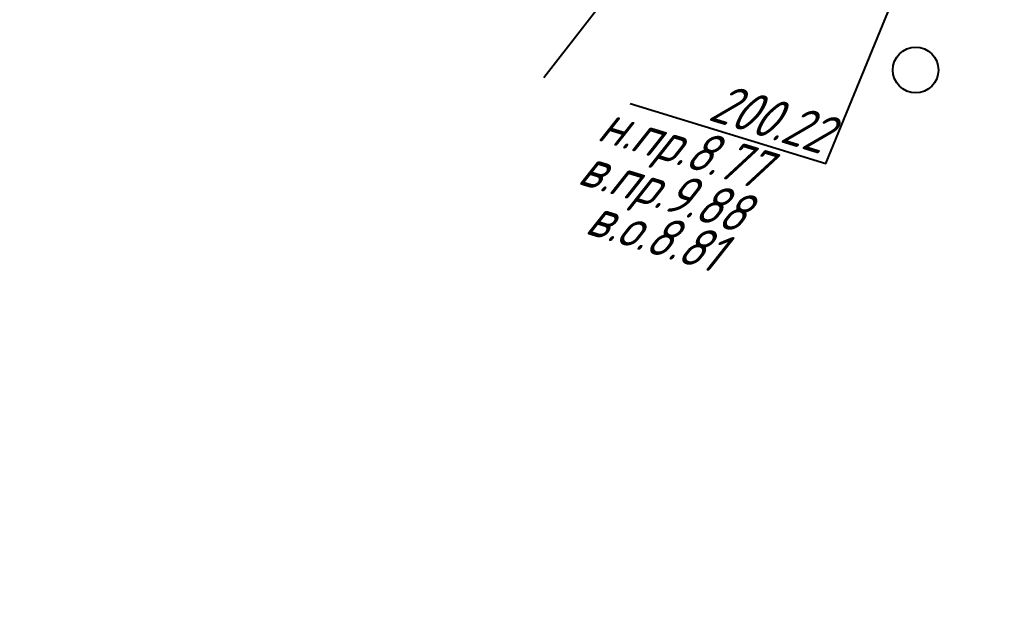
# Model space of a CAD drawing. Header units: millimetres. Extents: x -698 to 8131, y -704 to 4503.
# Drawn here: x 5955 to 6041.1, y 3411.8 to 3464.3 of the extents above; entities that cross this region are included whole.
import ezdxf
from ezdxf import colors
from ezdxf.entities.mleader import LeaderData, LeaderLine
from ezdxf.math import Vec2, Vec3

# ---------------------------------------------------------------- set-up
doc = ezdxf.new("R2010")
doc.units = ezdxf.units.MM
doc.linetypes.add('CONTI', pattern=[0])
for name, color, linetype in [('NAD_MDEFAULT', 7, 'CONTI'), ('PI_OTDEFAULT', 172, 'CONTI'), ('ZAPSKDEFAULT', 7, 'CONTI'), ('Выноски', 250, 'Continuous')]:
    doc.layers.add(name, color=color, linetype=linetype)
doc.styles.add('eskd', font='isocpeui.ttf', dxfattribs={"width": 1.2})
doc.styles.add('ГОСТ', font='isocpeui.ttf', dxfattribs={"height": 4})

# ---------------------------------------------------------------- blocks, each defined once
blk = doc.blocks.new('BL_2004')
at = {"color": 0}
blk.add_circle((0, 0), 2, dxfattribs=at)

msp = doc.modelspace()

# ---------------------------------------------------------------- linework, layer by layer
at = {"ltscale": 7}
msp.add_lwpolyline([(6000.87, 3459.271), (6060.218, 3535.519)], dxfattribs=at)
at = {"linetype": 'Continuous'}
msp.add_lwpolyline([(6008.44, 3456.995), (6025.589, 3451.752), (6038.925, 3484.27)], dxfattribs=at)

# ---------------------------------------------------------------- block references
at = {"layer": 'ZAPSKDEFAULT', "color": 7, "rotation": 342.9999999999999}
msp.add_blockref('BL_2004', (6033.446, 3459.935), dxfattribs=at)

# ---------------------------------------------------------------- texts
at = {"layer": 'NAD_MDEFAULT', "color": 7, "style": 'eskd', "oblique": 10, "width": 0.8}
for s, p in [('н.пр.8.77', (6005.43, 3453.816)), ('в.пр.9.88', (6003.714, 3450.002)), ('в.о.8.81', (6004.372, 3445.652))]:
    msp.add_text(s, height=3.5, rotation=343, dxfattribs=at).set_placement(p)
at = {"layer": 'PI_OTDEFAULT', "color": 172, "style": 'eskd', "oblique": 10, "width": 0.8}
msp.add_text('200.22', height=3.5, rotation=343, dxfattribs=at).set_placement((6015.165, 3455.588))

# ---------------------------------------------------------------- leaders
at = {"layer": 'Выноски', "linetype": 'Continuous'}
ml = msp.add_multileader_mtext('Standard', dxfattribs=at)
ml.set_content('Ж/б труба, {\\Fgost|c204;%%C} 1,00 м, L-25,2 м', color=256, style='ГОСТ')
ml.set_leader_properties()
ml.build(insert=Vec2(0, 0))
ml.multileader.update_dxf_attribs({"text_left_attachment_type": 5, "text_right_attachment_type": 5, "dogleg_length": 0, "arrow_head_size": 0.18})
ctx = ml.context
ctx.base_point, ctx.arrow_head_size, ctx.landing_gap_size, ctx.plane_origin, ctx.plane_x_axis, ctx.plane_y_axis = Vec3(5891.604, 3401.782), 0.18, 0, Vec3(5964.914, 3326.036), Vec3(0.959621, -0.281295), Vec3(0.281295, 0.959621)
ctx.left_attachment, ctx.right_attachment = 5, 5
notes = []
notes.append((ctx, [(1, (1, 1, 0), (5891.604, 3401.782), (0.99329, -0.11565), 0, [(0, [(5840.459, 3404.516)], 0, [])])]))
ctx.mtext.insert, ctx.mtext.text_direction, ctx.mtext.rotation, ctx.mtext.flow_direction = Vec3(5893.205, 3407.242), Vec3(0.959621, -0.281295), 5.998042, 5
for ctx, leaders in notes:
    for number, flags, end, landing, length, lines in leaders:
        leader = LeaderData()
        leader.index, (leader.has_last_leader_line, leader.has_dogleg_vector, leader.attachment_direction) = number, flags
        leader.last_leader_point, leader.dogleg_vector, leader.dogleg_length = Vec3(end), Vec3(landing), length
        for number, points, colour, breaks in lines:
            line = LeaderLine()
            line.index, line.vertices, line.color, line.breaks = number, Vec3.list(points), colors.encode_raw_color(colour), breaks
            leader.lines.append(line)
        ctx.leaders.append(leader)

doc.saveas('drawing.dxf')
